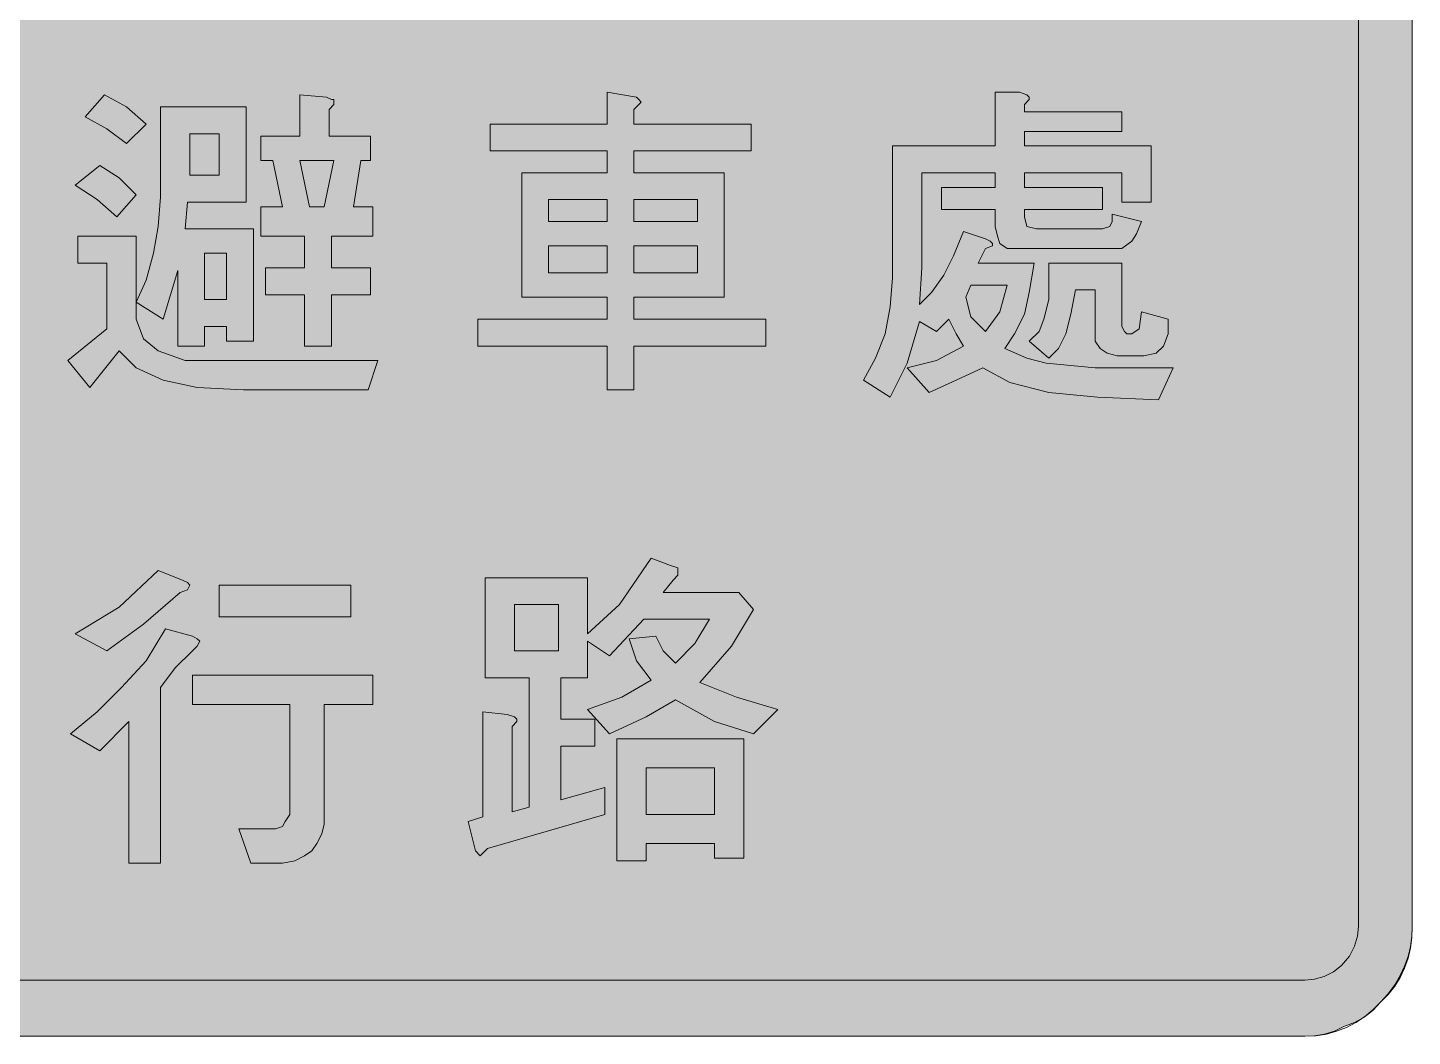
# Model space of a CAD drawing. Header units: metres. Extents: x 138 to 430, y 13 to 261.
# Drawn here: x 259.8 to 430.1, y 13 to 137.1 of the extents above; entities that cross this region are included whole.
import ezdxf

# ---------------------------------------------------------------- set-up
doc = ezdxf.new("R2010")
doc.units = ezdxf.units.M
for name, color, linetype, true_color in [('FILL_BLUE_0000FF', 7, 'Continuous', 0x0000ff), ('FILL_WHITE_FFFFFF', 7, 'Continuous', 0xffffff), ('STROKE_BLUE_0000FF', 7, 'Continuous', 0x0000ff)]:
    doc.layers.add(name, color=color, linetype=linetype, true_color=true_color)

msp = doc.modelspace()

# ---------------------------------------------------------------- hatches: boundary and pattern name
at = {"layer": 'FILL_BLUE_0000FF', "true_color": 0x0000ff}
h = msp.add_hatch(color=7, dxfattribs=at)
h.dxf.hatch_style = 1
h.paths.add_polyline_path([(416.85, 254.52), (417.94, 254.33), (419.25, 253.92), (419.87, 253.64), (420.41, 253.28), (421.35, 252.42), (421.92, 251.92), (422.33, 251.33), (422.85, 250.02), (423.2, 249.52), (423.38, 248.93), (423.45, 247.62), (423.45, 26.52), (423.33, 25.35), (422.96, 24.12), (422.31, 22.89), (421.35, 21.72), (420.35, 20.93), (419.21, 20.37), (418.02, 20.03), (416.85, 19.92), (151.35, 19.92), (150.18, 20.03), (148.95, 20.37), (147.72, 20.93), (146.55, 21.72), (145.69, 22.92), (145.33, 23.49), (145.05, 24.12), (144.79, 25.43), (144.75, 26.52), (144.75, 247.62), (144.89, 249.04), (145.28, 250.34), (145.89, 251.52), (146.7, 252.53), (147.68, 253.37), (148.8, 253.99), (150.03, 254.38), (151.35, 254.52), (416.85, 254.52)])
at = {"layer": 'FILL_WHITE_FFFFFF', "true_color": 0xffffff}
h = msp.add_hatch(color=7, dxfattribs=at)
h.dxf.hatch_style = 1
h.paths.add_polyline_path([(416.85, 261.12), (418.02, 261.06), (419.25, 260.89), (420.48, 260.61), (421.65, 260.22), (422.94, 259.67), (424.13, 258.94), (425.19, 258.11), (426.15, 257.22), (427.17, 256.22), (427.99, 255.08), (428.64, 253.89), (429.15, 252.72), (429.67, 251.42), (429.94, 250.17), (430.05, 247.62), (430.05, 26.52), (429.99, 25.28), (429.82, 24.05), (429.53, 22.84), (429.11, 21.64), (428.57, 20.48), (427.9, 19.35), (427.09, 18.26), (426.15, 17.22), (425.19, 16.2), (424.13, 15.38), (422.94, 14.73), (421.65, 14.22), (420.48, 13.65), (419.25, 13.28), (418.02, 13.08), (416.85, 13.02), (151.35, 13.02), (150.1, 13.08), (148.84, 13.25), (147.57, 13.56), (146.33, 13.99), (145.1, 14.57), (143.93, 15.3), (142.8, 16.18), (141.75, 17.22), (140.9, 18.18), (140.14, 19.24), (138.75, 21.72), (138.36, 22.89), (138.08, 24.12), (137.91, 25.35), (137.85, 26.52), (137.85, 247.62), (137.91, 248.87), (138.08, 250.13), (138.37, 251.4), (138.79, 252.64), (139.33, 253.87), (140, 255.04), (140.81, 256.17), (141.75, 257.22), (142.8, 258.16), (143.93, 258.97), (145.1, 259.64), (146.33, 260.18), (147.57, 260.6), (148.84, 260.89), (150.1, 261.06), (151.35, 261.12), (416.85, 261.12)])
h = msp.add_hatch(color=7, dxfattribs=at)
h.dxf.hatch_style = 1
h.paths.add_polyline_path([(271.95, 127.32), (274.35, 125.22), (271.95, 122.82), (269.55, 124.62), (266.85, 126.12), (269.25, 128.82), (271.95, 127.32)])
h = msp.add_hatch(color=7, dxfattribs=at)
h.dxf.hatch_style = 1
h.paths.add_polyline_path([(297.15, 128.22), (297.45, 128.22), (297.45, 127.62), (296.85, 127.02), (296.85, 123.72), (301.95, 123.72), (301.95, 120.72), (300.75, 120.72), (299.85, 115.02), (302.25, 115.02), (302.25, 111.42), (297.15, 111.42), (297.15, 107.52), (301.95, 107.52), (301.95, 104.22), (297.15, 104.22), (297.15, 97.92), (293.85, 97.92), (293.85, 104.22), (289.05, 104.22), (289.05, 107.52), (293.85, 107.52), (293.85, 111.42), (288.45, 111.42), (288.45, 115.02), (291.15, 115.02), (289.95, 120.72), (288.45, 120.72), (288.45, 123.72), (293.25, 123.72), (293.25, 128.82), (296.55, 128.52), (297.15, 128.22)])
h.paths.add_polyline_path([(297.45, 120.72), (293.25, 120.72), (294.45, 115.02), (296.25, 115.02), (297.45, 120.72)], flags=16)
h = msp.add_hatch(color=7, dxfattribs=at)
h.dxf.hatch_style = 1
h.paths.add_polyline_path([(335.25, 127.92), (334.95, 127.62), (334.35, 127.02), (334.35, 125.22), (348.75, 125.22), (348.75, 121.92), (334.35, 121.92), (334.35, 119.22), (345.45, 119.22), (345.45, 103.92), (334.35, 103.92), (334.35, 101.22), (350.55, 101.22), (350.55, 97.92), (334.35, 97.92), (334.35, 92.52), (331.05, 92.52), (331.05, 97.92), (315.15, 97.92), (315.15, 101.22), (331.05, 101.22), (331.05, 103.92), (320.55, 103.92), (320.55, 119.22), (331.05, 119.22), (331.05, 121.92), (316.65, 121.92), (316.65, 125.22), (331.05, 125.22), (331.05, 129.12), (334.65, 128.52), (334.95, 128.22), (335.25, 127.92)])
h.paths.add_polyline_path([(331.05, 113.22), (331.05, 115.92), (323.85, 115.92), (323.85, 113.22), (331.05, 113.22)], flags=16)
h.paths.add_polyline_path([(323.85, 106.92), (331.05, 106.92), (331.05, 110.22), (323.85, 110.22), (323.85, 106.92)], flags=16)
h.paths.add_polyline_path([(334.35, 115.92), (334.35, 113.22), (342.15, 113.22), (342.15, 115.92), (334.35, 115.92)], flags=16)
h.paths.add_polyline_path([(342.15, 110.22), (334.35, 110.22), (334.35, 106.92), (342.15, 106.92), (342.15, 110.22)], flags=16)
h = msp.add_hatch(color=7, dxfattribs=at)
h.dxf.hatch_style = 1
h.paths.add_polyline_path([(381.75, 129.12), (382.65, 128.82), (382.95, 128.52), (382.95, 128.22), (382.35, 127.62), (382.35, 126.72), (394.35, 126.72), (394.35, 124.32), (382.35, 124.32), (382.35, 122.52), (397.95, 122.52), (397.95, 115.62), (394.35, 115.62), (394.35, 119.22), (382.35, 119.22), (382.35, 117.42), (391.95, 117.42), (391.95, 114.72), (382.35, 114.72), (382.35, 113.82), (382.65, 112.62), (383.85, 112.32), (391.05, 112.32), (391.95, 112.32), (392.85, 112.62), (393.15, 113.22), (393.15, 114.12), (396.75, 113.22), (396.15, 111.72), (395.55, 110.82), (394.35, 109.92), (393.15, 109.92), (381.45, 109.92), (380.25, 109.92), (379.35, 110.52), (379.05, 111.42), (378.75, 112.62), (378.75, 114.72), (372.15, 114.72), (372.15, 117.42), (378.75, 117.42), (378.75, 119.22), (369.75, 119.22), (369.75, 107.52), (369.45, 103.02), (370.95, 104.52), (372.45, 106.62), (373.65, 109.02), (374.85, 112.02), (377.55, 111.12), (378.15, 110.82), (378.45, 110.52), (378.45, 110.22), (377.55, 109.92), (376.65, 108.12), (383.55, 108.12), (382.95, 104.52), (382.35, 101.82), (381.15, 99.42), (379.95, 97.62), (382.65, 96.42), (385.05, 95.82), (388.05, 95.52), (391.05, 95.22), (400.65, 95.22), (398.85, 91.32), (391.35, 91.62), (385.35, 92.22), (380.55, 93.42), (377.25, 95.22), (373.95, 93.72), (370.65, 92.22), (367.95, 95.22), (371.55, 96.12), (374.85, 97.92), (373.95, 99.42), (373.05, 101.22), (371.55, 99.72), (369.45, 100.92), (367.95, 95.82), (365.85, 91.62), (362.55, 93.72), (364.05, 96.42), (365.25, 99.42), (365.85, 102.72), (366.15, 106.32), (366.15, 122.52), (378.75, 122.52), (378.75, 129.12), (381.75, 129.12)])
h.paths.add_polyline_path([(375.75, 101.52), (377.55, 99.72), (379.35, 102.12), (380.25, 105.42), (375.75, 105.42), (375.15, 103.92), (375.75, 101.52)], flags=16)
h = msp.add_hatch(color=7, dxfattribs=at)
h.dxf.hatch_style = 1
h.paths.add_polyline_path([(279.15, 112.32), (287.55, 112.32), (287.55, 98.52), (284.25, 98.52), (284.25, 100.32), (281.55, 100.32), (281.55, 97.92), (278.25, 97.92), (278.25, 107.22), (276.45, 101.22), (273.15, 103.32), (274.35, 106.02), (275.25, 109.32), (275.85, 112.62), (276.15, 116.22), (276.15, 127.32), (286.65, 127.32), (286.65, 115.62), (279.45, 115.62), (279.15, 112.32)])
h.paths.add_polyline_path([(281.55, 109.32), (281.55, 103.62), (284.25, 103.62), (284.25, 109.32), (281.55, 109.32)], flags=16)
h.paths.add_polyline_path([(283.35, 124.02), (279.75, 124.02), (279.75, 118.92), (283.35, 118.92), (283.35, 124.02)], flags=16)
h = msp.add_hatch(color=7, dxfattribs=at)
h.dxf.hatch_style = 1
h.paths.add_polyline_path([(271.05, 118.62), (273.15, 116.52), (270.75, 113.82), (268.35, 115.92), (265.65, 117.72), (268.65, 120.12), (271.05, 118.62)])
h = msp.add_hatch(color=7, dxfattribs=at)
h.dxf.hatch_style = 1
h.paths.add_polyline_path([(273.15, 111.42), (273.15, 101.22), (274.05, 98.82), (275.85, 97.32), (279.15, 96.12), (283.65, 96.12), (302.85, 96.12), (301.65, 92.52), (286.35, 92.52), (280.65, 92.82), (276.45, 93.72), (273.15, 95.22), (271.05, 97.32), (267.45, 92.82), (264.75, 96.12), (269.55, 100.02), (269.55, 108.12), (265.95, 108.12), (265.95, 111.42), (273.15, 111.42)])
h = msp.add_hatch(color=7, dxfattribs=at)
h.dxf.hatch_style = 1
h.paths.add_polyline_path([(394.35, 108.12), (394.35, 101.22), (394.35, 100.32), (394.65, 99.72), (394.95, 99.42), (395.55, 99.42), (396.45, 100.02), (396.75, 102.12), (400.05, 101.22), (400.05, 99.42), (399.45, 97.92), (398.55, 97.02), (397.05, 96.72), (393.75, 96.72), (392.55, 97.02), (391.65, 97.62), (391.05, 98.52), (391.05, 100.02), (391.05, 104.82), (388.65, 104.82), (388.05, 101.82), (387.45, 99.42), (386.55, 97.62), (385.35, 96.42), (382.95, 98.52), (384.15, 99.72), (384.75, 101.22), (385.35, 103.62), (385.35, 106.32), (385.35, 108.12), (394.35, 108.12)])
h = msp.add_hatch(color=7, dxfattribs=at)
h.dxf.hatch_style = 1
h.paths.add_polyline_path([(328.65, 69.42), (328.65, 62.52), (332.55, 66.12), (336.45, 71.82), (338.85, 70.92), (339.75, 70.62), (339.75, 70.02), (339.75, 69.72), (339.15, 69.12), (337.95, 67.62), (347.25, 67.62), (349.05, 65.52), (346.35, 61.02), (342.45, 56.52), (346.95, 54.72), (352.05, 53.22), (349.05, 50.22), (344.25, 51.72), (339.45, 54.42), (335.85, 52.32), (331.35, 50.22), (328.65, 53.22), (332.85, 54.72), (336.45, 56.82), (334.65, 59.22), (333.75, 61.92), (337.05, 62.22), (337.95, 60.42), (339.45, 58.92), (341.85, 61.32), (343.65, 64.32), (335.55, 64.32), (331.35, 59.82), (328.65, 61.62), (328.65, 57.12), (325.35, 57.12), (325.35, 52.02), (329.55, 52.02), (329.55, 48.72), (325.35, 48.72), (325.35, 42.12), (330.75, 43.62), (330.75, 40.32), (316.35, 36.12), (315.45, 35.22), (314.85, 35.82), (313.95, 39.42), (315.75, 40.02), (315.75, 52.92), (318.75, 52.62), (319.65, 52.32), (319.95, 52.02), (319.95, 51.72), (319.35, 51.12), (319.35, 40.62), (321.45, 41.22), (321.45, 57.12), (316.05, 57.12), (316.05, 69.42), (328.65, 69.42)])
h.paths.add_polyline_path([(325.05, 66.12), (319.65, 66.12), (319.65, 60.42), (325.05, 60.42), (325.05, 66.12)], flags=16)
h = msp.add_hatch(color=7, dxfattribs=at)
h.dxf.hatch_style = 1
h.paths.add_polyline_path([(271.05, 65.82), (275.85, 70.32), (278.85, 69.12), (279.45, 68.82), (279.75, 68.52), (279.45, 67.92), (278.55, 67.62), (274.05, 63.72), (269.55, 60.42), (265.65, 62.52), (271.05, 65.82)])
h = msp.add_hatch(color=7, dxfattribs=at)
h.dxf.hatch_style = 1
h.paths.add_polyline_path([(299.55, 68.52), (299.55, 64.62), (283.35, 64.62), (283.35, 68.52), (299.55, 68.52)])
h = msp.add_hatch(color=7, dxfattribs=at)
h.dxf.hatch_style = 1
h.paths.add_polyline_path([(268.35, 52.92), (271.35, 55.92), (274.35, 59.22), (276.75, 63.12), (280.05, 62.22), (280.65, 61.92), (280.95, 61.62), (280.65, 61.02), (280.05, 60.42), (277.95, 58.32), (276.15, 55.92), (276.15, 34.32), (272.25, 34.32), (272.25, 51.72), (268.65, 48.12), (265.05, 50.22), (268.35, 52.92)])
h = msp.add_hatch(color=7, dxfattribs=at)
h.dxf.hatch_style = 1
h.paths.add_polyline_path([(280.05, 53.82), (280.05, 57.42), (302.25, 57.42), (302.25, 53.82), (296.25, 53.82), (296.25, 40.62), (296.25, 39.12), (295.95, 37.92), (295.35, 36.72), (294.75, 35.82), (293.85, 35.22), (292.65, 34.62), (291.15, 34.32), (289.35, 34.32), (287.25, 34.32), (285.75, 38.52), (290.25, 38.52), (291.15, 38.82), (291.45, 39.42), (292.05, 40.32), (292.05, 41.52), (292.05, 53.82), (280.05, 53.82)])
h = msp.add_hatch(color=7, dxfattribs=at)
h.dxf.hatch_style = 1
h.paths.add_polyline_path([(347.85, 49.62), (347.85, 34.92), (344.25, 34.92), (344.25, 36.72), (335.85, 36.72), (335.85, 34.62), (332.25, 34.62), (332.25, 49.62), (347.85, 49.62)])
h.paths.add_polyline_path([(344.25, 46.02), (335.85, 46.02), (335.85, 40.32), (344.25, 40.32), (344.25, 46.02)], flags=16)

# ---------------------------------------------------------------- linework, layer by layer
at = {"layer": 'FILL_BLUE_0000FF', "lineweight": 0, "true_color": 0x0000ff}
msp.add_lwpolyline([(151.35, 254.52), (416.85, 254.52), (417.94, 254.33), (419.25, 253.92), (419.87, 253.64), (420.41, 253.28), (421.35, 252.42), (421.92, 251.92), (422.33, 251.33), (422.85, 250.02), (423.2, 249.52), (423.38, 248.93), (423.45, 247.62), (423.45, 26.52), (423.33, 25.35), (422.96, 24.12), (422.31, 22.89), (421.35, 21.72), (420.35, 20.93), (419.21, 20.37), (418.02, 20.03), (416.85, 19.92), (151.35, 19.92)], dxfattribs=at)
at = {"layer": 'FILL_WHITE_FFFFFF', "lineweight": 0, "true_color": 0xffffff}
msp.add_lwpolyline([(430.05, 247.62), (430.05, 26.52), (429.99, 25.28), (429.82, 24.05), (429.53, 22.84), (429.11, 21.64), (428.57, 20.48), (427.9, 19.35), (427.09, 18.26), (426.15, 17.22), (425.19, 16.2), (424.13, 15.38), (422.94, 14.73), (421.65, 14.22), (420.48, 13.65), (419.25, 13.28), (418.02, 13.08), (416.85, 13.02), (151.35, 13.02)], dxfattribs=at)
for points in [[(271.95, 127.32), (274.35, 125.22), (271.95, 122.82), (269.55, 124.62), (266.85, 126.12), (269.25, 128.82)], [(297.15, 128.22), (297.45, 128.22), (297.45, 127.62), (296.85, 127.02), (296.85, 123.72), (301.95, 123.72), (301.95, 120.72), (300.75, 120.72), (299.85, 115.02), (302.25, 115.02), (302.25, 111.42), (297.15, 111.42), (297.15, 107.52), (301.95, 107.52), (301.95, 104.22), (297.15, 104.22), (297.15, 97.92), (293.85, 97.92), (293.85, 104.22), (289.05, 104.22), (289.05, 107.52), (293.85, 107.52), (293.85, 111.42), (288.45, 111.42), (288.45, 115.02), (291.15, 115.02), (289.95, 120.72), (288.45, 120.72), (288.45, 123.72), (293.25, 123.72), (293.25, 128.82), (296.55, 128.52)], [(335.25, 127.92), (334.95, 127.62), (334.35, 127.02), (334.35, 125.22), (348.75, 125.22), (348.75, 121.92), (334.35, 121.92), (334.35, 119.22), (345.45, 119.22), (345.45, 103.92), (334.35, 103.92), (334.35, 101.22), (350.55, 101.22), (350.55, 97.92), (334.35, 97.92), (334.35, 92.52), (331.05, 92.52), (331.05, 97.92), (315.15, 97.92), (315.15, 101.22), (331.05, 101.22), (331.05, 103.92), (320.55, 103.92), (320.55, 119.22), (331.05, 119.22), (331.05, 121.92), (316.65, 121.92), (316.65, 125.22), (331.05, 125.22), (331.05, 129.12), (334.65, 128.52), (334.95, 128.22)], [(381.75, 129.12), (382.65, 128.82), (382.95, 128.52), (382.95, 128.22), (382.35, 127.62), (382.35, 126.72), (394.35, 126.72), (394.35, 124.32), (382.35, 124.32), (382.35, 122.52), (397.95, 122.52), (397.95, 115.62), (394.35, 115.62), (394.35, 119.22), (382.35, 119.22), (382.35, 117.42), (391.95, 117.42), (391.95, 114.72), (382.35, 114.72), (382.35, 113.82), (382.65, 112.62), (383.85, 112.32), (391.05, 112.32), (391.95, 112.32), (392.85, 112.62), (393.15, 113.22), (393.15, 114.12), (396.75, 113.22), (396.15, 111.72), (395.55, 110.82), (394.35, 109.92), (393.15, 109.92), (381.45, 109.92), (380.25, 109.92), (379.35, 110.52), (379.05, 111.42), (378.75, 112.62), (378.75, 114.72), (372.15, 114.72), (372.15, 117.42), (378.75, 117.42), (378.75, 119.22), (369.75, 119.22), (369.75, 107.52), (369.45, 103.02), (370.95, 104.52), (372.45, 106.62), (373.65, 109.02), (374.85, 112.02), (377.55, 111.12), (378.15, 110.82), (378.45, 110.52), (378.45, 110.22), (377.55, 109.92), (376.65, 108.12), (383.55, 108.12), (382.95, 104.52), (382.35, 101.82), (381.15, 99.42), (379.95, 97.62), (382.65, 96.42), (385.05, 95.82), (388.05, 95.52), (391.05, 95.22), (400.65, 95.22), (398.85, 91.32), (391.35, 91.62), (385.35, 92.22), (380.55, 93.42), (377.25, 95.22), (373.95, 93.72), (370.65, 92.22), (367.95, 95.22), (371.55, 96.12), (374.85, 97.92), (373.95, 99.42), (373.05, 101.22), (371.55, 99.72), (369.45, 100.92), (367.95, 95.82), (365.85, 91.62), (362.55, 93.72), (364.05, 96.42), (365.25, 99.42), (365.85, 102.72), (366.15, 106.32), (366.15, 122.52), (378.75, 122.52), (378.75, 129.12)], [(279.15, 112.32), (287.55, 112.32), (287.55, 98.52), (284.25, 98.52), (284.25, 100.32), (281.55, 100.32), (281.55, 97.92), (278.25, 97.92), (278.25, 107.22), (276.45, 101.22), (273.15, 103.32), (274.35, 106.02), (275.25, 109.32), (275.85, 112.62), (276.15, 116.22), (276.15, 127.32), (286.65, 127.32), (286.65, 115.62), (279.45, 115.62)], [(283.35, 124.02), (279.75, 124.02), (279.75, 118.92), (283.35, 118.92)], [(271.05, 118.62), (273.15, 116.52), (270.75, 113.82), (268.35, 115.92), (265.65, 117.72), (268.65, 120.12)], [(297.45, 120.72), (293.25, 120.72), (294.45, 115.02), (296.25, 115.02)], [(331.05, 113.22), (331.05, 115.92), (323.85, 115.92), (323.85, 113.22)], [(334.35, 115.92), (334.35, 113.22), (342.15, 113.22), (342.15, 115.92)], [(273.15, 111.42), (273.15, 101.22), (274.05, 98.82), (275.85, 97.32), (279.15, 96.12), (283.65, 96.12), (302.85, 96.12), (301.65, 92.52), (286.35, 92.52), (280.65, 92.82), (276.45, 93.72), (273.15, 95.22), (271.05, 97.32), (267.45, 92.82), (264.75, 96.12), (269.55, 100.02), (269.55, 108.12), (265.95, 108.12), (265.95, 111.42)], [(281.55, 109.32), (281.55, 103.62), (284.25, 103.62), (284.25, 109.32)], [(323.85, 106.92), (331.05, 106.92), (331.05, 110.22), (323.85, 110.22)], [(342.15, 110.22), (334.35, 110.22), (334.35, 106.92), (342.15, 106.92)], [(394.35, 108.12), (394.35, 101.22), (394.35, 100.32), (394.65, 99.72), (394.95, 99.42), (395.55, 99.42), (396.45, 100.02), (396.75, 102.12), (400.05, 101.22), (400.05, 99.42), (399.45, 97.92), (398.55, 97.02), (397.05, 96.72), (393.75, 96.72), (392.55, 97.02), (391.65, 97.62), (391.05, 98.52), (391.05, 100.02), (391.05, 104.82), (388.65, 104.82), (388.05, 101.82), (387.45, 99.42), (386.55, 97.62), (385.35, 96.42), (382.95, 98.52), (384.15, 99.72), (384.75, 101.22), (385.35, 103.62), (385.35, 106.32), (385.35, 108.12)], [(375.75, 101.52), (377.55, 99.72), (379.35, 102.12), (380.25, 105.42), (375.75, 105.42), (375.15, 103.92)], [(328.65, 69.42), (328.65, 62.52), (332.55, 66.12), (336.45, 71.82), (338.85, 70.92), (339.75, 70.62), (339.75, 70.02), (339.75, 69.72), (339.15, 69.12), (337.95, 67.62), (347.25, 67.62), (349.05, 65.52), (346.35, 61.02), (342.45, 56.52), (346.95, 54.72), (352.05, 53.22), (349.05, 50.22), (344.25, 51.72), (339.45, 54.42), (335.85, 52.32), (331.35, 50.22), (328.65, 53.22), (332.85, 54.72), (336.45, 56.82), (334.65, 59.22), (333.75, 61.92), (337.05, 62.22), (337.95, 60.42), (339.45, 58.92), (341.85, 61.32), (343.65, 64.32), (335.55, 64.32), (331.35, 59.82), (328.65, 61.62), (328.65, 57.12), (325.35, 57.12), (325.35, 52.02), (329.55, 52.02), (329.55, 48.72), (325.35, 48.72), (325.35, 42.12), (330.75, 43.62), (330.75, 40.32), (316.35, 36.12), (315.45, 35.22), (314.85, 35.82), (313.95, 39.42), (315.75, 40.02), (315.75, 52.92), (318.75, 52.62), (319.65, 52.32), (319.95, 52.02), (319.95, 51.72), (319.35, 51.12), (319.35, 40.62), (321.45, 41.22), (321.45, 57.12), (316.05, 57.12), (316.05, 69.42)], [(271.05, 65.82), (275.85, 70.32), (278.85, 69.12), (279.45, 68.82), (279.75, 68.52), (279.45, 67.92), (278.55, 67.62), (274.05, 63.72), (269.55, 60.42), (265.65, 62.52)], [(299.55, 68.52), (299.55, 64.62), (283.35, 64.62), (283.35, 68.52)], [(325.05, 66.12), (319.65, 66.12), (319.65, 60.42), (325.05, 60.42)], [(268.35, 52.92), (271.35, 55.92), (274.35, 59.22), (276.75, 63.12), (280.05, 62.22), (280.65, 61.92), (280.95, 61.62), (280.65, 61.02), (280.05, 60.42), (277.95, 58.32), (276.15, 55.92), (276.15, 34.32), (272.25, 34.32), (272.25, 51.72), (268.65, 48.12), (265.05, 50.22)], [(280.05, 53.82), (280.05, 57.42), (302.25, 57.42), (302.25, 53.82), (296.25, 53.82), (296.25, 40.62), (296.25, 39.12), (295.95, 37.92), (295.35, 36.72), (294.75, 35.82), (293.85, 35.22), (292.65, 34.62), (291.15, 34.32), (289.35, 34.32), (287.25, 34.32), (285.75, 38.52), (290.25, 38.52), (291.15, 38.82), (291.45, 39.42), (292.05, 40.32), (292.05, 41.52), (292.05, 53.82)], [(347.85, 49.62), (347.85, 34.92), (344.25, 34.92), (344.25, 36.72), (335.85, 36.72), (335.85, 34.62), (332.25, 34.62), (332.25, 49.62)], [(344.25, 46.02), (335.85, 46.02), (335.85, 40.32), (344.25, 40.32)]]:
    msp.add_lwpolyline(points, close=True, dxfattribs=at)
at = {"layer": 'STROKE_BLUE_0000FF', "lineweight": 0, "true_color": 0x0000ff}
for points in [[(430.05, 26.52), (430.05, 247.62), (429.99, 248.97), (429.82, 250.3), (429.53, 251.61), (429.11, 252.87), (428.57, 254.08), (427.9, 255.21), (427.09, 256.27), (426.15, 257.22), (425.21, 258.08), (424.19, 258.84), (423.1, 259.51), (421.95, 260.07), (420.74, 260.52), (419.48, 260.85), (418.18, 261.05), (416.85, 261.12), (151.35, 261.12)], [(151.35, 13.02), (416.85, 13.02), (418.18, 13.09), (419.48, 13.3), (420.74, 13.64), (421.95, 14.11), (423.1, 14.7), (424.19, 15.42), (425.21, 16.26), (426.15, 17.22), (427.09, 18.16), (427.9, 19.18), (428.57, 20.27), (429.11, 21.42), (429.53, 22.63), (429.82, 23.89), (429.99, 25.19), (430.05, 26.52)]]:
    msp.add_lwpolyline(points, dxfattribs=at)

doc.saveas('drawing.dxf')
